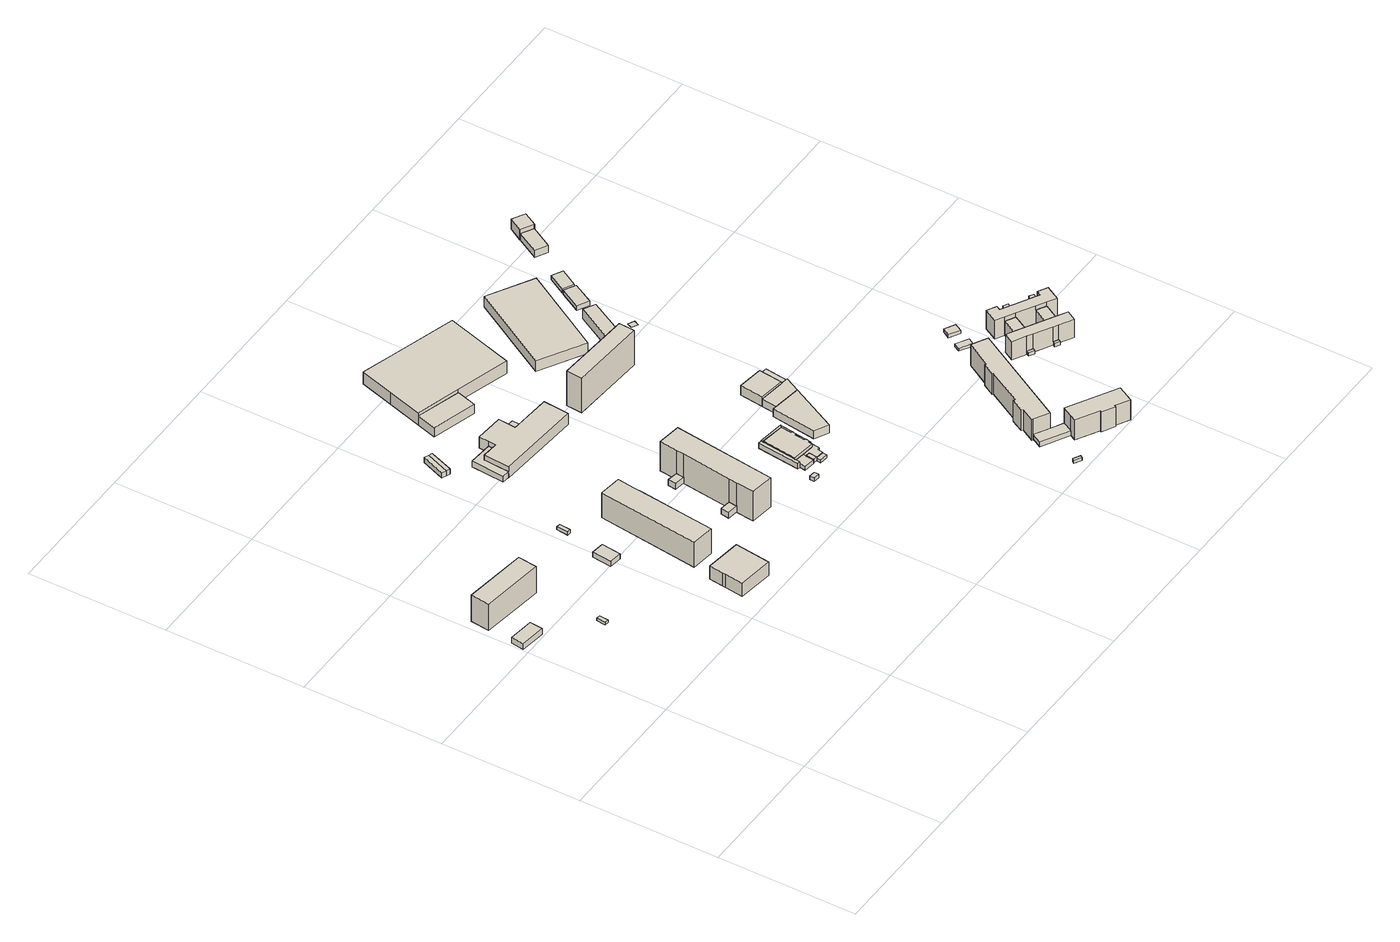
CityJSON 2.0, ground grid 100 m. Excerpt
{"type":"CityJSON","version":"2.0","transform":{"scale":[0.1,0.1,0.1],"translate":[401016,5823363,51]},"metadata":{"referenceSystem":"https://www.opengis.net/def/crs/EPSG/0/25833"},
"CityObjects":{
"building1":{"type":"Building","attributes":{"Gemeindeschluessel":"11000010","BezugspunktDach":"2200","function":"31001_2100","measuredHeight":5.06,"storeysAboveGround":1},"address":[{"country":"Germany","locality":"Berlin","thoroughfareNumber":"15 (1)","thoroughfareName":"Bitterfelder Straße"}],"geometry":[{"type":"Solid","lod":"1","boundaries":[[[[0,1,2,3,4]],[[5,6,7,8,9]],[[5,9,4,3]],[[6,5,3,2]],[[7,6,2,1]],[[8,7,1,0]],[[9,8,0,4]]]]}]},
"building2":{"type":"Building","attributes":{"Gemeindeschluessel":"11000010","BezugspunktDach":"2200","function":"31001_2100","measuredHeight":21.39,"storeysAboveGround":6},"address":[{"country":"Germany","locality":"Berlin","thoroughfareNumber":"15","thoroughfareName":"Bitterfelder Straße"}],"geometry":[{"type":"Solid","lod":"1","boundaries":[[[[10,11,12,13]],[[14,15,16,17]],[[14,17,13,12]],[[15,14,12,11]],[[16,15,11,10]],[[17,16,10,13]]]]}]},
"building3":{"type":"Building","attributes":{"Gemeindeschluessel":"11000010","BezugspunktDach":"2200","function":"31001_2000","measuredHeight":1.98,"storeysAboveGround":1},"address":[{"country":"Germany","locality":"Berlin","thoroughfareNumber":"15 (2)","thoroughfareName":"Bitterfelder Straße"}],"geometry":[{"type":"Solid","lod":"1","boundaries":[[[[18,19,20,21]],[[22,23,24,25]],[[22,25,21,20]],[[23,22,20,19]],[[24,23,19,18]],[[25,24,18,21]]]]}]},
"building4":{"type":"Building","attributes":{"Gemeindeschluessel":"11000010","BezugspunktDach":"2200","function":"31001_2010","measuredHeight":4.1,"storeysAboveGround":1},"address":[{"country":"Germany","locality":"Berlin","thoroughfareNumber":"13 (3)","thoroughfareName":"Bitterfelder Straße"}],"geometry":[{"type":"Solid","lod":"1","boundaries":[[[[26,27,28,29]],[[30,31,32,33]],[[30,33,29,28]],[[31,30,28,27]],[[32,31,27,26]],[[33,32,26,29]]]]}]},
"building5":{"type":"Building","attributes":{"Gemeindeschluessel":"11000010","BezugspunktDach":"2200","function":"31001_2010","measuredHeight":10.75,"storeysAboveGround":3},"address":[{"country":"Germany","locality":"Berlin","thoroughfareNumber":"13 (2)","thoroughfareName":"Bitterfelder Straße"}],"geometry":[{"type":"Solid","lod":"1","boundaries":[[[[34,35,36,37,38,39]],[[40,41,42,43,44,45]],[[40,45,39,38]],[[41,40,38,37]],[[42,41,37,36]],[[43,42,36,35]],[[44,43,35,34]],[[45,44,34,39]]]]}]},
"building6":{"type":"Building","attributes":{"Gemeindeschluessel":"11000010","BezugspunktDach":"2200","function":"31001_2000","measuredHeight":2.49,"storeysAboveGround":1},"address":[{"country":"Germany","locality":"Berlin","thoroughfareNumber":"13 (4)","thoroughfareName":"Bitterfelder Straße"}],"geometry":[{"type":"Solid","lod":"1","boundaries":[[[[46,47,48,49]],[[50,51,52,53]],[[50,53,49,48]],[[51,50,48,47]],[[52,51,47,46]],[[53,52,46,49]]]]}]},
"building7":{"type":"Building","attributes":{"Gemeindeschluessel":"11000010","function":"31001_2010"},"address":[{"country":"Germany","locality":"Berlin","thoroughfareNumber":"13 (1)","thoroughfareName":"Bitterfelder Straße"}],"children":["building7-1","building7-2","building7-3"]},
"building7-1":{"type":"BuildingPart","attributes":{"BezugspunktDach":"2200","measuredHeight":20.22,"storeysAboveGround":6},"parents":["building7"],"geometry":[{"type":"MultiSurface","lod":"1","boundaries":[[[54,55,56,57,58,59,60,61]],[[62,63,64,65,66,67,68,69]],[[62,69,61,60]],[[63,62,60,59]],[[64,63,59,58]],[[70,71,72,58,57]],[[65,64,73,74,75]],[[66,65,57,56]],[[76,77,56,55]],[[67,66,78,79,80]],[[68,67,55,54]],[[69,68,54,61]],[[75,74,73,72,71,70]],[[80,79,78,77,76]]]}]},
"building7-2":{"type":"BuildingPart","attributes":{"BezugspunktDach":"2200","measuredHeight":5.92,"storeysAboveGround":6},"parents":["building7"],"geometry":[{"type":"Solid","lod":"1","boundaries":[[[[81,82,77,76]],[[78,83,84,79]],[[83,78,77,82]],[[84,83,82,81]],[[79,84,81,76]],[[78,79,76,77]]]]}]},
"building7-3":{"type":"BuildingPart","attributes":{"BezugspunktDach":"2200","measuredHeight":9.09,"storeysAboveGround":6},"parents":["building7"],"geometry":[{"type":"MultiSurface","lod":"1","boundaries":[[[85,86,87,71,70]],[[73,88,89,90,74]],[[88,73,71,87]],[[89,88,87,86]],[[90,89,86,85]],[[74,90,85,70]],[[74,91,70,71,73]]]}]},
"building8":{"type":"Building","attributes":{"Gemeindeschluessel":"11000010","BezugspunktDach":"2200","function":"31001_2143","measuredHeight":4.19,"storeysAboveGround":1},"address":[{"country":"Germany","locality":"Berlin","thoroughfareNumber":"12 (4)","thoroughfareName":"Bitterfelder Straße"}],"geometry":[{"type":"Solid","lod":"1","boundaries":[[[[92,93,94,95]],[[96,97,98,99]],[[96,99,95,94]],[[97,96,94,93]],[[98,97,93,92]],[[99,98,92,95]]]]}]},
"building9":{"type":"Building","attributes":{"Gemeindeschluessel":"11000010","BezugspunktDach":"2200","function":"51009_1610","measuredHeight":4.19,"storeysAboveGround":0},"address":[{"country":"Germany","locality":"Berlin"}],"geometry":[{"type":"Solid","lod":"1","boundaries":[[[[100,101,93,92]],[[97,102,103,98]],[[97,98,92,93]],[[102,97,93,101]],[[103,102,101,100]],[[98,103,100,92]]]]}]},
"building10":{"type":"Building","attributes":{"name":"Private Weiterbildungsakademie","Gemeindeschluessel":"11000010","function":"31001_2010"},"address":[{"country":"Germany","locality":"Berlin","thoroughfareNumber":"13","thoroughfareName":"Bitterfelder Straße"}],"children":["building10-1","building10-2","building10-3"]},
"building10-1":{"type":"BuildingPart","attributes":{"BezugspunktDach":"2200","measuredHeight":23.96,"storeysAboveGround":7},"parents":["building10"],"geometry":[{"type":"MultiSurface","lod":"1","boundaries":[[[104,105,106,107,108,109,110,111]],[[112,113,114,115,116,117,118,119]],[[112,119,111,110]],[[120,121,122,123,113,112,110,109]],[[114,113,109,108]],[[124,125,126,127,115,114,108,107]],[[116,115,107,106]],[[117,116,106,105]],[[118,117,105,104]],[[119,118,104,111]],[[123,122,121,120]],[[127,126,125,124]]]}]},
"building10-2":{"type":"BuildingPart","attributes":{"BezugspunktDach":"2200","measuredHeight":5.82,"storeysAboveGround":7},"parents":["building10"],"geometry":[{"type":"Solid","lod":"1","boundaries":[[[[121,120,128,129]],[[130,123,122,131]],[[130,131,129,128]],[[123,130,128,120]],[[131,122,121,129]],[[122,123,120,121]]]]}]},
"building10-3":{"type":"BuildingPart","attributes":{"BezugspunktDach":"2200","measuredHeight":5.83,"storeysAboveGround":7},"parents":["building10"],"geometry":[{"type":"Solid","lod":"1","boundaries":[[[[125,124,132,133]],[[134,127,126,135]],[[134,135,133,132]],[[127,134,132,124]],[[135,126,125,133]],[[126,127,124,125]]]]}]},
"building11":{"type":"Building","attributes":{"Gemeindeschluessel":"11000010","function":"31001_2111"},"address":[{"country":"Germany","locality":"Berlin","thoroughfareNumber":"12 (3)","thoroughfareName":"Bitterfelder Straße"}],"children":["building11-1","building11-2","building11-3"]},
"building11-1":{"type":"BuildingPart","attributes":{"BezugspunktDach":"2200","measuredHeight":8.94,"storeysAboveGround":2},"parents":["building11"],"geometry":[{"type":"MultiSurface","lod":"1","boundaries":[[[136,137,138,139,140,141,142,143,144,145,146]],[[147,148,149,150,151,152,153,154,155,156,157]],[[147,157,158,159,160,161,162,146,145]],[[163,161,145,144]],[[148,147,160,164]],[[149,148,164,165,166,163,167,144,143]],[[150,149,143,142]],[[151,150,142,141]],[[152,151,141,140]],[[168,169,140,139]],[[153,152,170,171]],[[172,168,139,138]],[[154,153,171,173]],[[155,154,138,137]],[[156,155,137,136]],[[157,156,136,146]],[[162,161,160,159,158]],[[164,160,161,163]],[[167,163,166,165,164]],[[171,170,169,168]],[[173,171,168,172]]]}]},
"building11-2":{"type":"BuildingPart","attributes":{"BezugspunktDach":"2200","measuredHeight":4.76,"storeysAboveGround":2},"parents":["building11"],"geometry":[{"type":"MultiSurface","lod":"1","boundaries":[[[162,161,163,166,174,175]],[[176,165,164,160,159,177]],[[176,177,175,174]],[[165,176,174,166]],[[177,159,162,175]],[[164,165,178,166,163]],[[160,164,163,161]],[[160,161,162,159]]]}]},
"building11-3":{"type":"BuildingPart","attributes":{"BezugspunktDach":"2200","measuredHeight":4.95,"storeysAboveGround":2},"parents":["building11"],"geometry":[{"type":"Solid","lod":"1","boundaries":[[[[172,179,169,168]],[[170,180,173,171]],[[180,170,169,179]],[[173,180,179,172]],[[171,173,172,168]],[[170,171,168,169]]]]}]},
"building12":{"type":"Building","attributes":{"Gemeindeschluessel":"11000010","BezugspunktDach":"2200","function":"31001_2000","measuredHeight":2.88,"storeysAboveGround":1},"address":[{"country":"Germany","locality":"Berlin","thoroughfareNumber":"9 (3)","thoroughfareName":"Bitterfelder Straße"}],"geometry":[{"type":"Solid","lod":"1","boundaries":[[[[181,182,183,184,185]],[[186,187,188,189,190]],[[186,190,185,184]],[[187,186,184,183]],[[188,187,183,182]],[[189,188,182,181]],[[190,189,181,185]]]]}]},
"building13":{"type":"Building","attributes":{"Gemeindeschluessel":"11000010","BezugspunktDach":"2200","function":"31001_2000","measuredHeight":2.85,"storeysAboveGround":1},"address":[{"country":"Germany","locality":"Berlin","thoroughfareNumber":"9 (1)","thoroughfareName":"Bitterfelder Straße"}],"geometry":[{"type":"Solid","lod":"1","boundaries":[[[[191,192,193,194]],[[195,196,197,198]],[[195,198,194,193]],[[196,195,193,192]],[[197,196,192,191]],[[198,197,191,194]]]]}]},
"building14":{"type":"Building","attributes":{"Gemeindeschluessel":"11000010","BezugspunktDach":"2200","function":"31001_2000","measuredHeight":2.43,"storeysAboveGround":1},"address":[{"country":"Germany","locality":"Berlin","thoroughfareNumber":"9 (2)","thoroughfareName":"Bitterfelder Straße"}],"geometry":[{"type":"Solid","lod":"1","boundaries":[[[[199,200,201,202]],[[203,204,205,206]],[[203,206,202,201]],[[204,203,201,200]],[[205,204,200,199]],[[206,205,199,202]]]]}]},
"building15":{"type":"Building","attributes":{"Gemeindeschluessel":"11000010","function":"51009_1610"},"address":[{"country":"Germany","locality":"Berlin"}],"children":["building15-1","building15-2","building15-3","building15-4","building15-5","building15-6"]},
"building15-1":{"type":"BuildingPart","attributes":{"BezugspunktDach":"2200","measuredHeight":4.35,"storeysAboveGround":0},"parents":["building15"],"geometry":[{"type":"MultiSurface","lod":"1","boundaries":[[[207,208,209,210,211,212]],[[213,214,215,216,217,218]],[[213,218,212,211]],[[214,213,211,210]],[[216,215,209,208]],[[219,220,216,208,207]],[[218,217,207,212]],[[215,214,210,209]],[[217,216,220,219]]]}]},
"building15-2":{"type":"BuildingPart","attributes":{"BezugspunktDach":"2200","measuredHeight":4.88,"storeysAboveGround":0},"parents":["building15"],"geometry":[{"type":"MultiSurface","lod":"1","boundaries":[[[221,222,223,224]],[[214,225,226,215]],[[214,210,209,224,223]],[[225,214,223,222]],[[227,228,222,221]],[[215,226,221,224]],[[215,209,210,214]],[[229,226,225,228,227]]]}]},
"building15-3":{"type":"BuildingPart","attributes":{"BezugspunktDach":"2200","measuredHeight":3.02,"storeysAboveGround":0},"parents":["building15"],"geometry":[{"type":"Solid","lod":"1","boundaries":[[[[230,231,232,220,219,233]],[[217,216,234,235,236,237]],[[217,237,233,219]],[[234,216,220,232]],[[236,235,231,230]],[[237,236,230,233]],[[216,217,219,220]],[[235,234,232,231]]]]}]},
"building15-4":{"type":"BuildingPart","attributes":{"BezugspunktDach":"2200","measuredHeight":2.98,"storeysAboveGround":0},"parents":["building15"],"geometry":[{"type":"MultiSurface","lod":"1","boundaries":[[[238,239,240,241,242,243,244,245,246,232,231]],[[234,247,248,249,250,251,252,253,254,255,235]],[[247,234,232,246]],[[248,247,246,245]],[[249,248,245,244]],[[251,250,243,242]],[[252,251,242,241]],[[253,252,241,240]],[[254,253,240,239]],[[255,254,239,238]],[[235,255,238,231]],[[234,235,231,232]],[[249,256,244,243,250]]]}]},
"building15-5":{"type":"BuildingPart","attributes":{"BezugspunktDach":"2200","measuredHeight":3.99,"storeysAboveGround":0},"parents":["building15"],"geometry":[{"type":"MultiSurface","lod":"1","boundaries":[[[257,258,259,260,261,262,263,264]],[[265,266,267,268,250,249,269,270]],[[265,270,264,263]],[[266,265,263,262]],[[267,266,262,261]],[[250,268,260,259]],[[244,243,259,258]],[[269,249,258,257]],[[270,269,257,264]],[[271,268,267,261,260]],[[272,249,250,243,244]]]}]},
"building15-6":{"type":"BuildingPart","attributes":{"BezugspunktDach":"2200","measuredHeight":4.94,"storeysAboveGround":0},"parents":["building15"],"geometry":[{"type":"MultiSurface","lod":"1","boundaries":[[[273,274,228,227,275]],[[226,225,268,267,276]],[[226,276,275,227]],[[268,225,228,274]],[[261,260,268,274,273]],[[276,267,273,275]],[[226,227,228,225]],[[267,268,260,261]]]}]},
"building16":{"type":"Building","attributes":{"Gemeindeschluessel":"11000010","BezugspunktDach":"2200","function":"31001_2010","measuredHeight":5.08,"storeysAboveGround":1},"address":[{"country":"Germany","locality":"Berlin","thoroughfareNumber":"9","thoroughfareName":"Bitterfelder Straße"}],"geometry":[{"type":"Solid","lod":"1","boundaries":[[[[277,278,279,280,281,282,283,284,285,286,287,288]],[[289,290,291,292,293,294,295,296,297,298,299,300]],[[289,300,288,287]],[[290,289,287,286]],[[291,290,286,285]],[[292,291,285,284]],[[293,292,284,283]],[[294,293,283,282]],[[295,294,282,281]],[[296,295,281,280]],[[297,296,280,279]],[[298,297,279,278]],[[299,298,278,277]],[[300,299,277,288]]]]}]},
"building17":{"type":"Building","attributes":{"Gemeindeschluessel":"11000010","function":"31001_2143"},"address":[{"country":"Germany","locality":"Berlin","thoroughfareNumber":"12 (1)","thoroughfareName":"Bitterfelder Straße"}],"children":["building17-1","building17-2"]},
"building17-1":{"type":"BuildingPart","attributes":{"BezugspunktDach":"2200","measuredHeight":12.31,"storeysAboveGround":1},"parents":["building17"],"geometry":[{"type":"MultiSurface","lod":"1","boundaries":[[[301,302,303,304,305,306,307,308]],[[309,310,311,312,313,314,315,316]],[[309,316,308,307]],[[310,309,307,306]],[[311,310,306,305]],[[312,311,305,304]],[[313,312,304,303]],[[314,313,303,302]],[[315,314,302,301]],[[317,318,319,315,301,308]],[[316,315,319,318,317]]]}]},
"building17-2":{"type":"BuildingPart","attributes":{"BezugspunktDach":"2200","measuredHeight":7.56,"storeysAboveGround":1},"parents":["building17"],"geometry":[{"type":"Solid","lod":"1","boundaries":[[[[320,319,318,321]],[[316,315,322,323]],[[316,323,321,318]],[[322,315,319,320]],[[323,322,320,321]],[[316,318,319,315]]]]}]},
"building18":{"type":"Building","attributes":{"Gemeindeschluessel":"11000010","BezugspunktDach":"2200","function":"31001_2020","measuredHeight":28.18,"storeysAboveGround":9},"address":[{"country":"Germany","locality":"Berlin","thoroughfareNumber":"12","thoroughfareName":"Bitterfelder Straße"}],"geometry":[{"type":"Solid","lod":"1","boundaries":[[[[324,325,326,327]],[[328,329,330,331]],[[328,331,327,326]],[[329,328,326,325]],[[330,329,325,324]],[[331,330,324,327]]]]}]},
"building19":{"type":"Building","attributes":{"Gemeindeschluessel":"11000010","BezugspunktDach":"2200","function":"51009_1610","measuredHeight":2.56,"storeysAboveGround":0},"address":[{"country":"Germany","locality":"Berlin"}],"geometry":[{"type":"Solid","lod":"1","boundaries":[[[[332,333,334,335]],[[336,337,338,339]],[[336,339,335,334]],[[337,336,334,333]],[[338,337,333,332]],[[339,338,332,335]]]]}]},
"building20":{"type":"Building","attributes":{"Gemeindeschluessel":"11000010","function":"31001_2010"},"address":[{"country":"Germany","locality":"Berlin","thoroughfareNumber":"7","thoroughfareName":"Bitterfelder Straße"}],"children":["building20-1","building20-2","building20-3","building20-4"]},
"building20-1":{"type":"BuildingPart","attributes":{"BezugspunktDach":"2200","measuredHeight":7.78,"storeysAboveGround":2},"parents":["building20"],"geometry":[{"type":"MultiSurface","lod":"1","boundaries":[[[340,341,342,343]],[[344,345,346,347]],[[344,347,343,342]],[[345,344,342,341]],[[346,348,349,350,341,340]],[[351,352,353,346,340,343]],[[345,350,349,348]],[[347,346,353,352,351]]]}]},
"building20-2":{"type":"BuildingPart","attributes":{"BezugspunktDach":"2200","measuredHeight":6.24,"storeysAboveGround":2},"parents":["building20"],"geometry":[{"type":"Solid","lod":"1","boundaries":[[[[354,355,356,357,358]],[[359,360,361,362,363]],[[359,363,358,357]],[[362,361,355,354]],[[363,362,354,358]],[[360,359,357,356]],[[361,360,356,355]]]]}]},
"building20-3":{"type":"BuildingPart","attributes":{"BezugspunktDach":"2200","measuredHeight":6.27,"storeysAboveGround":2},"parents":["building20"],"geometry":[{"type":"MultiSurface","lod":"1","boundaries":[[[364,365,366,353,352,367]],[[347,346,348,368,361,360]],[[347,360,367,352]],[[346,347,369,347,346,370]],[[348,346,353,366]],[[371,349,366,365]],[[361,368,365,364]],[[356,355,361,364,367]],[[370,346,347,369,352,353]],[[368,348,349,371]],[[372,360,361,355,356]]]}]},
"building20-4":{"type":"BuildingPart","attributes":{"BezugspunktDach":"2200","measuredHeight":5.52,"storeysAboveGround":2},"parents":["building20"],"geometry":[{"type":"Solid","lod":"1","boundaries":[[[[371,373,350,349]],[[345,374,368,348]],[[345,348,345,350]],[[374,345,350,373]],[[368,374,373,371]],[[349,350,345,348]],[[368,371,349,348]]]]}]},
"building21":{"type":"Building","attributes":{"Gemeindeschluessel":"11000010","BezugspunktDach":"2200","function":"31001_2100","measuredHeight":8.61,"storeysAboveGround":1},"address":[{"country":"Germany","locality":"Berlin","thoroughfareNumber":"12 (2)","thoroughfareName":"Bitterfelder Straße"}],"geometry":[{"type":"Solid","lod":"1","boundaries":[[[[375,376,377,378]],[[379,380,381,382]],[[379,382,378,377]],[[380,379,377,376]],[[381,380,376,375]],[[382,381,375,378]]]]}]},
"building22":{"type":"Building","attributes":{"Gemeindeschluessel":"11000010","BezugspunktDach":"2200","function":"31001_2100","measuredHeight":7.83,"storeysAboveGround":1},"address":[{"country":"Germany","locality":"Berlin","thoroughfareNumber":"12 (6)","thoroughfareName":"Bitterfelder Straße"}],"geometry":[{"type":"Solid","lod":"1","boundaries":[[[[383,384,385,386]],[[387,388,389,390]],[[387,390,386,385]],[[388,387,385,384]],[[389,388,384,383]],[[390,389,383,386]]]]}]},
"building23":{"type":"Building","attributes":{"Gemeindeschluessel":"11000010","function":"31001_1024"},"address":[{"country":"Germany","locality":"Berlin","thoroughfareNumber":"10, 8","thoroughfareName":"Otto-Rosenberg-Straße"}],"children":["building23-1","building23-2","building23-3"]},
"building23-1":{"type":"BuildingPart","attributes":{"BezugspunktDach":"2200","measuredHeight":16.18,"storeysAboveGround":5},"parents":["building23"],"geometry":[{"type":"MultiSurface","lod":"1","boundaries":[[[391,392,393,394,395,396,397,398,399]],[[400,401,402,403,404,405,406,407,408]],[[400,408,399,398]],[[409,410,400,398,397]],[[402,401,397,396]],[[403,402,396,395]],[[404,403,395,394]],[[405,404,394,393]],[[406,405,393,392]],[[407,406,392,391]],[[408,407,391,399]],[[401,400,410,409]]]}]},
"building23-2":{"type":"BuildingPart","attributes":{"BezugspunktDach":"2200","measuredHeight":3.92,"storeysAboveGround":5},"parents":["building23"],"geometry":[{"type":"MultiSurface","lod":"1","boundaries":[[[410,409,411,412,413]],[[414,415,416,417,418]],[[414,418,413,412]],[[416,415,411,409]],[[417,416,401,400,410]],[[418,417,410,413]],[[415,414,412,411]],[[409,410,400,401]]]}]},
"building23-3":{"type":"BuildingPart","attributes":{"BezugspunktDach":"2200","measuredHeight":16.98,"storeysAboveGround":5},"parents":["building23"],"geometry":[{"type":"MultiSurface","lod":"1","boundaries":[[[419,420,421,422,423,424,425,426,427,428,429,430,431]],[[432,433,434,435,436,437,438,439,440,441,442,443,444]],[[432,444,431,430]],[[433,432,430,429]],[[434,433,429,428]],[[435,434,428,427]],[[436,435,427,426]],[[437,436,426,425]],[[438,437,425,424]],[[439,438,424,423]],[[440,439,423,422]],[[441,440,422,421]],[[442,441,421,420]],[[412,411,445,420,419]],[[443,442,415,414,412]],[[444,443,419,431]],[[414,415,445,411,412]]]}]},
"building24":{"type":"Building","attributes":{"Gemeindeschluessel":"11000010","BezugspunktDach":"2200","function":"31001_2000","measuredHeight":0.095,"storeysAboveGround":1},"address":[{"country":"Germany","locality":"Berlin","thoroughfareNumber":"12 (5)","thoroughfareName":"Bitterfelder Straße"}],"geometry":[{"type":"Solid","lod":"1","boundaries":[[[[446,447,448,449]],[[450,451,452,453]],[[450,453,449,448]],[[451,450,448,447]],[[452,451,447,446]],[[453,452,446,449]]]]}]},
"building25":{"type":"Building","attributes":{"Gemeindeschluessel":"11000010","BezugspunktDach":"2200","function":"31001_2523","measuredHeight":3.6,"storeysAboveGround":1},"address":[{"country":"Germany","locality":"Berlin","thoroughfareNumber":"12 (7)","thoroughfareName":"Bitterfelder Straße"}],"geometry":[{"type":"Solid","lod":"1","boundaries":[[[[454,455,456,457]],[[458,459,460,461]],[[458,461,457,456]],[[459,458,456,455]],[[460,459,455,454]],[[461,460,454,457]]]]}]},
"building26":{"type":"Building","attributes":{"Gemeindeschluessel":"11000010","BezugspunktDach":"2200","function":"31001_2100","measuredHeight":3.33,"storeysAboveGround":1},"address":[{"country":"Germany","locality":"Berlin","thoroughfareNumber":"12 (8)","thoroughfareName":"Bitterfelder Straße"}],"geometry":[{"type":"Solid","lod":"1","boundaries":[[[[462,463,464,465]],[[466,467,468,469]],[[466,469,465,464]],[[467,466,464,463]],[[468,467,463,462]],[[469,468,462,465]]]]}]},
"building27":{"type":"Building","attributes":{"Gemeindeschluessel":"11000010","BezugspunktDach":"2200","function":"31001_2523","measuredHeight":2.37,"storeysAboveGround":1},"address":[{"country":"Germany","locality":"Berlin","thoroughfareNumber":"6 (2)","thoroughfareName":"Otto-Rosenberg-Straße"}],"geometry":[{"type":"Solid","lod":"1","boundaries":[[[[470,471,472,473]],[[474,475,476,477]],[[474,477,473,472]],[[475,474,472,471]],[[476,475,471,470]],[[477,476,470,473]]]]}]},
"building28":{"type":"Building","attributes":{"Gemeindeschluessel":"11000010","BezugspunktDach":"2200","function":"31001_2000","measuredHeight":2.54,"storeysAboveGround":1},"address":[{"country":"Germany","locality":"Berlin","thoroughfareNumber":"6 (3)","thoroughfareName":"Otto-Rosenberg-Straße"}],"geometry":[{"type":"Solid","lod":"1","boundaries":[[[[478,479,480,481]],[[482,483,484,485]],[[482,485,481,480]],[[483,482,480,479]],[[484,483,479,478]],[[485,484,478,481]]]]}]},
"building29":{"type":"Building","attributes":{"Gemeindeschluessel":"11000010","function":"31001_2100"},"address":[{"country":"Germany","locality":"Berlin","thoroughfareNumber":"12 (9)","thoroughfareName":"Bitterfelder Straße"}],"children":["building29-1","building29-2"]},
"building29-1":{"type":"BuildingPart","attributes":{"BezugspunktDach":"2200","measuredHeight":8.28,"storeysAboveGround":2},"parents":["building29"],"geometry":[{"type":"MultiSurface","lod":"1","boundaries":[[[486,487,488,489,490,491]],[[492,493,494,495,496,497]],[[492,497,491,490]],[[493,492,490,489]],[[494,493,489,488]],[[495,494,488,487]],[[496,498,499,487,486]],[[497,496,486,491]],[[495,500,499,498,496]]]}]},
"building29-2":{"type":"BuildingPart","attributes":{"BezugspunktDach":"2200","measuredHeight":5.64,"storeysAboveGround":2},"parents":["building29"],"geometry":[{"type":"MultiSurface","lod":"1","boundaries":[[[501,499,498,502]],[[503,504,505,506]],[[503,506,502,498]],[[504,503,496,495,499]],[[505,504,499,501]],[[506,505,501,502]],[[498,499,495,496]]]}]},
"building30":{"type":"Building","attributes":{"Gemeindeschluessel":"11000010","function":"31001_9998"},"address":[{"country":"Germany","locality":"Berlin","thoroughfareNumber":"6 (1)","thoroughfareName":"Otto-Rosenberg-Straße"}],"children":["building30-1","building30-2","building30-3","building30-4","building30-5","building30-6","building30-7","building30-8"]},
"building30-1":{"type":"BuildingPart","attributes":{"BezugspunktDach":"2200","measuredHeight":14.96,"storeysAboveGround":4},"parents":["building30"],"geometry":[{"type":"MultiSurface","lod":"1","boundaries":[[[507,508,509,510,511,512,513,514,515,516,517,518]],[[519,520,521,522,523,524,525,526,527,528,529,530]],[[519,530,518,517]],[[520,519,517,516]],[[531,532,516,515]],[[521,520,533,534,535]],[[522,521,515,514]],[[536,537,522,523,522,514,513]],[[524,523,513,512]],[[525,524,512,511]],[[526,525,511,510]],[[538,539,540,541,527,526,510,509]],[[528,527,509,508]],[[529,528,542,543,544,545,546,508,507]],[[530,529,507,518]],[[535,534,533,532,531]],[[523,522,537,536]],[[541,540,539,538]],[[546,545,544,543,542]]]}]},
"building30-2":{"type":"BuildingPart","attributes":{"BezugspunktDach":"2200","measuredHeight":15.09,"storeysAboveGround":4},"parents":["building30"],"geometry":[{"type":"MultiSurface","lod":"1","boundaries":[[[547,548,549,550,551,552,553,554,555,556,557,558,559,560,561,562]],[[563,564,565,566,567,568,569,570,571,572,573,574,575,576,577,578]],[[563,578,562,561]],[[564,563,561,560]],[[565,564,560,559]],[[566,565,559,558]],[[567,566,579,580,581]],[[568,567,557,556]],[[569,568,582,583]],[[570,569,555,554]],[[571,570,554,553]],[[572,571,553,552]],[[573,572,552,551]],[[574,573,551,550]],[[575,574,550,549],[584,585,586,587]],[[576,575,549,548]],[[577,576,588,589,590,591,548,547]],[[578,577,547,562]],[[581,580,579,558,557]],[[583,582,592,556,555]],[[586,585,584,587]],[[591,590,589,588]]]}]},
"building30-3":{"type":"BuildingPart","attributes":{"BezugspunktDach":"2200","measuredHeight":15.06,"storeysAboveGround":4},"parents":["building30"],"geometry":[{"type":"MultiSurface","lod":"1","boundaries":[[[593,594,595,596]],[[597,598,583,582]],[[597,582,596,595]],[[598,597,595,594]],[[583,598,594,593]],[[556,555,599,593,596]],[[582,583,599,555,556]]]}]},
"building30-4":{"type":"BuildingPart","attributes":{"BezugspunktDach":"2200","measuredHeight":14.94,"storeysAboveGround":4},"parents":["building30"],"geometry":[{"type":"MultiSurface","lod":"1","boundaries":[[[600,601,602,603]],[[604,605,580,579]],[[604,579,603,602]],[[605,604,602,601]],[[580,605,601,600]],[[579,558,557,600,603]],[[580,606,557,558,579]]]}]},
"building30-5":{"type":"BuildingPart","attributes":{"BezugspunktDach":"2200","measuredHeight":11.69,"storeysAboveGround":4},"parents":["building30"],"geometry":[{"type":"Solid","lod":"1","boundaries":[[[[536,587,586,537]],[[585,584,523,522]],[[585,522,537,586]],[[523,584,587,536]],[[584,585,586,587]],[[522,523,536,537]]]]}]},
"building30-6":{"type":"BuildingPart","attributes":{"BezugspunktDach":"2200","measuredHeight":2.85,"storeysAboveGround":4},"parents":["building30"],"geometry":[{"type":"Solid","lod":"1","boundaries":[[[[607,539,538,608]],[[541,540,609,610]],[[541,610,608,538]],[[609,540,539,607]],[[610,609,607,608]],[[540,541,538,539]]]]}]},
"building30-7":{"type":"BuildingPart","attributes":{"BezugspunktDach":"2200","measuredHeight":2.76,"storeysAboveGround":4},"parents":["building30"],"geometry":[{"type":"Solid","lod":"1","boundaries":[[[[611,546,545,612]],[[544,543,613,614]],[[544,614,612,545]],[[613,543,546,611]],[[614,613,611,612]],[[543,544,545,546]]]]}]},
"building30-8":{"type":"BuildingPart","attributes":{"BezugspunktDach":"2200","measuredHeight":11.66,"storeysAboveGround":4},"parents":["building30"],"geometry":[{"type":"Solid","lod":"1","boundaries":[[[[531,591,590,532]],[[589,588,534,533]],[[589,533,532,590]],[[534,588,591,531]],[[588,589,590,591]],[[534,531,532,533]]]]}]}
},
"vertices":[
[188,2013,60],[193,2060,60],[198,2107,60],[18,2129,60],[5,2036,60],[18,2129,14],[198,2107,14],[193,2060,14],[188,2013,14],[5,2036,14],
[496,2249,228],[513,2386,228],[60,2446,228],[42,2309,228],[60,2446,14],[513,2386,14],[496,2249,14],[42,2309,14],
[495,1726,34],[502,1792,34],[473,1796,34],[465,1730,34],[473,1796,14],[502,1792,14],[495,1726,14],[465,1730,14],
[1035,1977,57],[1053,2117,57],[961,2128,57],[943,1989,57],[961,2128,16],[1053,2117,16],[1035,1977,16],[943,1989,16],
[1400,1127,113],[1433,1382,113],[1178,1415,113],[1165,1312,113],[1162,1290,113],[1145,1160,113],[1162,1290,6],[1165,1312,6],[1178,1415,6],[1433,1382,6],[1400,1127,6],[1145,1160,6],
[1083,2368,38],[1092,2449,38],[1064,2453,38],[1055,2369,38],[1064,2453,13],[1092,2449,13],[1083,2368,13],[1055,2369,13],
[1383,1534,210],[1398,1658,210],[1405,1716,210],[1448,2075,210],[1455,2132,210],[1471,2263,210],[1311,2283,210],[1219,1554,210],[1311,2283,7],[1471,2263,7],[1455,2132,7],[1448,2075,7],[1405,1716,7],[1398,1658,7],[1383,1534,7],[1219,1554,7],[1448,2075,87],[1455,2132,87],[1455,2132,53],[1455,2132,8],[1448,2075,8],[1448,2075,59],[1398,1658,68],[1405,1716,68],[1405,1716,8],[1398,1658,8],[1398,1658,26],
[1473,1649,68],[1480,1706,68],[1480,1706,8],[1473,1649,8],
[1527,2065,87],[1530,2094,87],[1533,2123,87],[1533,2123,8],[1530,2094,8],[1527,2065,8],[1448,2075,57],
[1125,3294,59],[1190,3463,59],[1158,3474,59],[1093,3306,59],[1158,3474,17],[1190,3463,17],[1125,3294,17],[1093,3306,17],
[1152,3283,59],[1216,3453,59],[1216,3453,17],[1152,3283,17],
[1946,1454,245],[2040,2187,245],[1874,2209,245],[1857,2080,245],[1850,2024,245],[1803,1665,245],[1795,1606,245],[1779,1477,245],[1795,1606,5],[1803,1665,5],[1850,2024,5],[1857,2080,5],[1874,2209,5],[2040,2187,5],[1946,1454,5],[1779,1477,5],[1803,1665,55],[1795,1606,55],[1795,1606,8],[1803,1665,8],[1857,2080,56],[1850,2024,56],[1850,2024,8],[1857,2080,8],
[1728,1675,55],[1719,1616,55],[1728,1675,8],[1719,1616,8],
[1782,2093,56],[1773,2035,56],[1782,2093,8],[1773,2035,8],
[1936,2914,99],[1951,3100,99],[1724,3118,99],[1653,3123,99],[1659,3198,99],[1663,3249,99],[1461,3265,99],[1455,3191,99],[1451,3139,99],[1333,3148,99],[1319,2963,99],[1333,3148,9],[1451,3139,9],[1455,3191,9],[1461,3265,9],[1663,3249,9],[1659,3198,9],[1653,3123,9],[1724,3118,9],[1951,3100,9],[1936,2914,9],[1319,2963,9],[1319,2963,42],[1319,2963,14],[1333,3148,14],[1333,3148,62],[1319,2963,62],[1451,3139,62],[1451,3139,14],[1455,3191,14],[1455,3191,62],[1451,3139,38],[1653,3123,65],[1659,3198,65],[1659,3198,15],[1653,3123,15],[1724,3118,65],[1724,3118,15],
[1283,3205,62],[1264,2968,62],[1283,3205,14],[1264,2968,14],[1455,3191,50],
[1730,3192,65],[1730,3192,15],
[2327,1344,41],[2327,1348,41],[2330,1376,41],[2286,1382,41],[2282,1349,41],[2286,1382,12],[2330,1376,12],[2327,1348,12],[2327,1344,12],[2282,1349,12],
[2454,1437,44],[2462,1495,44],[2431,1499,44],[2424,1441,44],[2431,1499,16],[2462,1495,16],[2454,1437,16],[2424,1441,16],
[2509,1399,39],[2514,1429,39],[2454,1437,39],[2450,1406,39],[2454,1437,15],[2514,1429,15],[2509,1399,15],[2450,1406,15],
[2350,1494,56],[2355,1533,56],[2387,1782,56],[2389,1799,56],[2367,1802,56],[2330,1496,56],[2367,1802,12],[2389,1799,12],[2387,1782,12],[2355,1533,12],[2350,1494,12],[2330,1496,12],[2350,1494,42],[2355,1533,42],
[2554,1758,61],[2576,1774,61],[2389,1799,61],[2387,1782,61],[2576,1774,12],[2554,1758,12],[2554,1758,56],[2576,1774,56],[2554,1758,32],
[2424,1441,42],[2431,1499,42],[2434,1522,42],[2344,1451,42],[2434,1522,12],[2431,1499,12],[2424,1441,12],[2344,1451,12],
[2462,1495,42],[2454,1437,42],[2514,1429,42],[2521,1473,42],[2539,1470,42],[2547,1539,42],[2536,1540,42],[2526,1541,42],[2522,1511,42],[2522,1511,12],[2526,1541,12],[2536,1540,12],[2547,1539,12],[2539,1470,12],[2521,1473,12],[2514,1429,12],[2454,1437,12],[2462,1495,12],[2536,1540,32],
[2541,1571,52],[2536,1540,52],[2547,1539,52],[2564,1677,52],[2554,1678,52],[2550,1645,52],[2539,1647,52],[2530,1573,52],[2539,1647,12],[2550,1645,12],[2554,1678,12],[2564,1677,12],[2541,1571,12],[2530,1573,12],[2564,1677,35],[2536,1540,27],
[2554,1678,56],[2564,1677,56],[2544,1679,56],[2544,1679,12],
[2522,1511,65],[2526,1541,65],[2536,1540,65],[2541,1571,65],[2530,1573,65],[2539,1647,65],[2550,1645,65],[2554,1678,65],[2544,1679,65],[2554,1758,65],[2387,1782,65],[2355,1533,65],[2387,1782,14],[2554,1758,14],[2544,1679,14],[2554,1678,14],[2550,1645,14],[2539,1647,14],[2530,1573,14],[2541,1571,14],[2536,1540,14],[2526,1541,14],[2522,1511,14],[2355,1533,14],
[1752,3598,116],[2134,3484,116],[2207,3727,116],[2280,3971,116],[1820,4109,116],[1583,4180,116],[1510,3936,116],[1437,3693,116],[1510,3936,16],[1583,4180,16],[1820,4109,16],[2280,3971,16],[2207,3727,16],[2134,3484,16],[1752,3598,16],[1437,3693,16],[1437,3693,35],[1437,3693,91],[1752,3598,91],
[1710,3455,91],[1394,3550,91],[1710,3455,16],[1394,3550,16],
[2619,2862,295],[2625,2975,295],[2077,3015,295],[2068,2901,295],[2077,3015,14],[2625,2975,14],[2619,2862,14],[2068,2901,14],
[3319,53,42],[3327,68,42],[3278,96,42],[3269,81,42],[3278,96,17],[3327,68,17],[3319,53,17],[3269,81,17],
[2887,1965,92],[2906,2133,92],[2727,2157,92],[2706,1989,92],[2727,2157,14],[2906,2133,14],[2887,1965,14],[2706,1989,14],[2887,1966,14],[2887,1966,64],[2906,2133,64],[2706,1989,48],[2706,1989,77],[2887,1965,77],
[2717,1509,76],[2891,1850,76],[2692,1878,76],[2662,1882,76],[2619,1560,76],[2662,1882,14],[2692,1878,14],[2891,1850,14],[2717,1509,14],[2619,1560,14],
[2891,1850,77],[2946,1958,77],[2887,1966,77],[2692,1878,77],[2946,1958,14],[2706,1989,38],[2887,1965,38],[2946,1958,64],[2692,1878,45],
[2967,2125,64],[2967,2125,14],
[2556,3161,103],[2899,3748,103],[2585,3931,103],[2242,3343,103],[2585,3931,17],[2899,3748,17],[2556,3161,17],[2242,3343,17],
[2743,3035,93],[2896,3314,93],[2814,3360,93],[2660,3081,93],[2814,3360,15],[2896,3314,15],[2743,3035,15],[2660,3081,15],
[3611,104,180],[3605,94,180],[3694,43,180],[3700,54,180],[3797,0,180],[3860,113,180],[3520,306,180],[3480,234,180],[3456,192,180],[3480,234,18],[3520,306,18],[3860,113,18],[3797,0,18],[3700,54,18],[3694,43,18],[3605,94,18],[3611,104,18],[3456,192,18],[3520,306,55],[3480,234,55],
[3432,355,55],[3330,413,55],[3290,342,55],[3330,413,15],[3432,355,15],[3520,306,15],[3480,234,15],[3290,342,15],
[3330,413,180],[3432,355,180],[3823,1047,180],[3713,1107,180],[3612,930,180],[3602,936,180],[3553,852,180],[3561,847,180],[3423,603,180],[3410,610,180],[3362,521,180],[3374,514,180],[3321,418,180],[3374,514,10],[3362,521,10],[3410,610,10],[3423,603,10],[3561,847,10],[3553,852,10],[3602,936,10],[3612,930,10],[3713,1107,10],[3823,1047,10],[3432,355,10],[3330,413,10],[3321,418,10],[3432,355,24],
[2938,3035,23],[2956,3071,23],[2912,3094,23],[2894,3058,23],[2912,3094,22],[2956,3071,22],[2938,3035,22],[2894,3058,22],
[2935,3383,58],[3016,3531,58],[2937,3576,58],[2855,3427,58],[2937,3576,22],[3016,3531,22],[2935,3383,22],[2855,3427,22],
[3017,3546,57],[3089,3670,57],[3014,3712,57],[2943,3588,57],[3014,3712,23],[3089,3670,23],[3017,3546,23],[2943,3588,23],
[3871,1190,35],[3895,1231,35],[3809,1282,35],[3786,1240,35],[3809,1282,11],[3895,1231,11],[3871,1190,11],[3786,1240,11],
[3931,1315,38],[3961,1369,38],[3887,1411,38],[3857,1358,38],[3887,1411,13],[3961,1369,13],[3931,1315,13],[3857,1358,13],
[3218,4063,118],[3302,4015,118],[3305,4014,118],[3360,4112,118],[3271,4162,118],[3215,4064,118],[3271,4162,35],[3360,4112,35],[3305,4014,35],[3302,4015,35],[3218,4063,35],[3215,4064,35],[3218,4063,86],[3302,4015,86],[3302,4015,79],
[3213,3858,86],[3129,3904,86],[3218,4063,30],[3302,4015,30],[3213,3858,30],[3129,3904,30],
[3983,867,160],[4020,846,160],[4142,777,160],[4176,758,160],[4272,703,160],[4310,772,160],[4246,808,160],[4179,846,160],[4059,914,160],[3990,953,160],[3928,988,160],[3890,919,160],[3928,988,11],[3990,953,11],[4059,914,11],[4179,846,11],[4246,808,11],[4310,772,11],[4272,703,11],[4176,758,11],[4142,777,11],[4020,846,11],[3983,867,11],[3890,919,11],[4059,914,128],[3990,953,128],[3990,953,12],[4059,914,12],[4059,914,40],[4246,808,128],[4179,846,128],[4142,777,40],[4176,758,40],[4176,758,12],[4142,777,12],[4020,846,34],[4020,846,13],[3983,867,13],[3983,867,41],[4020,846,41],
[4061,1078,160],[4129,1039,160],[4249,971,160],[4317,932,160],[4381,896,160],[4436,997,160],[4369,1034,160],[4352,1002,160],[4324,1018,160],[4292,1036,160],[4167,1106,160],[4133,1125,160],[4104,1141,160],[4120,1171,160],[4054,1207,160],[4002,1111,160],[4054,1207,9],[4120,1171,9],[4104,1141,9],[4133,1125,9],[4167,1106,9],[4292,1036,9],[4324,1018,9],[4352,1002,9],[4369,1034,9],[4436,997,9],[4381,896,9],[4317,932,9],[4249,971,9],[4129,1039,9],[4061,1078,9],[4002,1111,9],[4133,1125,12],[4167,1106,12],[4167,1106,129],[4292,1036,11],[4324,1018,11],[4317,932,11],[4249,971,11],[4249,971,128],[4317,932,128],[4129,1039,12],[4061,1078,12],[4061,1078,128],[4129,1039,128],[4292,1036,124],
[4324,1018,162],[4335,1037,162],[4303,1055,162],[4292,1036,162],[4303,1055,11],[4335,1037,11],[4324,1018,48],
[4167,1106,161],[4177,1124,161],[4142,1142,161],[4133,1125,161],[4142,1142,12],[4177,1124,12],[4167,1106,48],
[4165,738,40],[4131,757,40],[4165,738,12],[4131,757,12],
[4010,828,41],[3973,848,41],[4010,828,13],[3973,848,13]
]}
